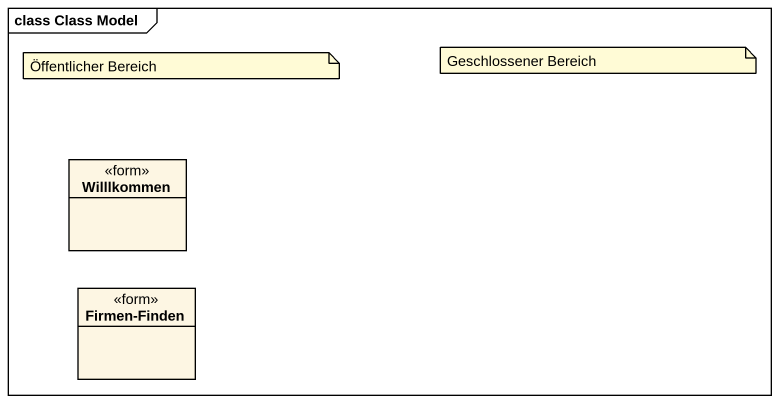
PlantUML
@startuml
mainframe class Class Model
hide circle
hide empty members
class Willlkommen <<form>>
class "Firmen-Finden" as Firmen_Finden <<form>>
note as N1
  Öffentlicher Bereich
end note
note as N2
  Geschlossener Bereich
end note
@enduml
